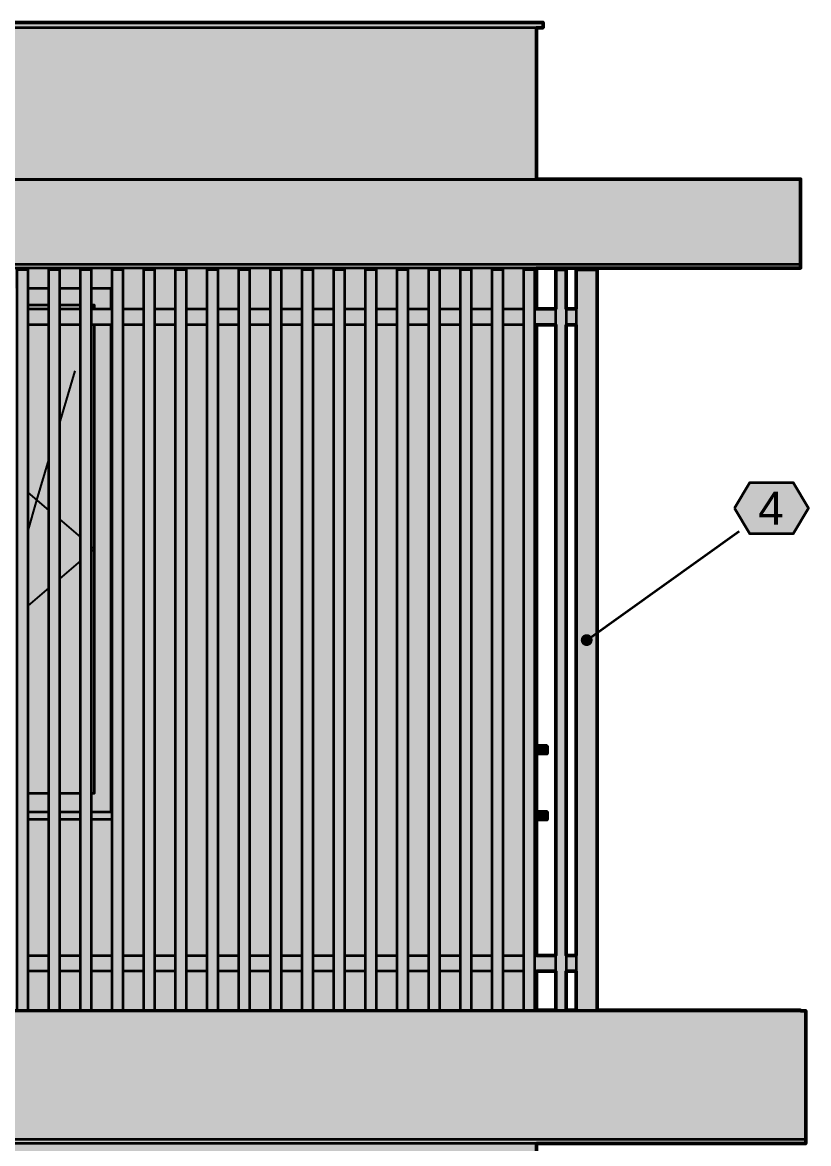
# Model space of a CAD drawing. Header units: metres. Extents: x -13 to 135, y -1 to 10.
# Drawn here: x 127.532 to 130.51, y 5.647 to 9.896 of the extents above; entities that cross this region are included whole.
import ezdxf

# ---------------------------------------------------------------- set-up
doc = ezdxf.new("R2010")
doc.units = ezdxf.units.M
doc.linetypes.add('KRESKOWA', pattern=[5.25, 4.2, -1.05])
doc.layers.add('A-ELEWACJE', color=7, linetype='Continuous', lineweight=35)
doc.layers.add('A-OPISY', color=2, linetype='Continuous', lineweight=25)
doc.styles.add('PL_ARIAL', font='arial.ttf')

msp = doc.modelspace()

# ---------------------------------------------------------------- hatches: boundary and pattern name
at = {"layer": 'A-ELEWACJE', "true_color": 0x75787b}
for points in [[(129.5043, 9.876), (123.7293, 9.876), (123.7293, 9.896), (129.5043, 9.896)], [(129.5193, 7.154), (129.5193, 7.125), (129.4793, 7.125), (129.4793, 7.154)], [(127.5518, 6.875), (127.5518, 6.904), (127.6318, 6.904), (127.6318, 6.875)], [(127.6718, 6.875), (127.6718, 6.904), (127.7518, 6.904), (127.7518, 6.875)], [(127.7918, 6.875), (127.7918, 6.904), (127.8718, 6.904), (127.8718, 6.875)], [(129.4793, 6.875), (129.4793, 6.904), (129.5193, 6.904), (129.5193, 6.875)]]:
    msp.add_hatch(color=7, dxfattribs=at).paths.add_polyline_path(points)
at = {"layer": 'A-ELEWACJE', "true_color": 0x606060}
for points in [[(123.7543, 9.876), (125.4793, 9.876), (127.8793, 9.876), (129.4793, 9.876), (129.4793, 9.302), (123.7543, 9.302)], [(123.7543, 8.965), (129.4793, 8.965), (129.4793, 8.81), (129.4718, 8.81), (129.4718, 8.96), (129.4318, 8.96), (129.4318, 8.81), (129.3518, 8.81), (129.3518, 8.96), (129.3118, 8.96), (129.3118, 8.81), (129.2318, 8.81), (129.2318, 8.96), (129.1918, 8.96), (129.1918, 8.81), (129.1118, 8.81), (129.1118, 8.96), (129.0718, 8.96), (129.0718, 8.81), (128.9918, 8.81), (128.9918, 8.96), (128.9518, 8.96), (128.9518, 8.81), (128.8718, 8.81), (128.8718, 8.96), (128.8318, 8.96), (128.8318, 8.81), (128.7518, 8.81), (128.7518, 8.96), (128.7118, 8.96), (128.7118, 8.81), (128.6318, 8.81), (128.6318, 8.96), (128.5918, 8.96), (128.5918, 8.81), (128.5118, 8.81), (128.5118, 8.96), (128.4718, 8.96), (128.4718, 8.81), (128.3918, 8.81), (128.3918, 8.96), (128.3518, 8.96), (128.3518, 8.81), (128.2718, 8.81), (128.2718, 8.96), (128.2318, 8.96), (128.2318, 8.81), (128.1518, 8.81), (128.1518, 8.96), (128.1118, 8.96), (128.1118, 8.81), (128.0318, 8.81), (128.0318, 8.96), (127.9918, 8.96), (127.9918, 8.81), (127.9118, 8.81), (127.9118, 8.96), (127.8718, 8.96), (127.8718, 8.81), (127.8673, 8.81), (127.8673, 8.888), (127.7918, 8.888), (127.7918, 8.96), (127.7518, 8.96), (127.7518, 8.888), (127.6718, 8.888), (127.6718, 8.96), (127.6318, 8.96), (127.6318, 8.888), (127.5518, 8.888), (127.5518, 8.96), (127.5118, 8.96), (127.5118, 8.888), (127.4318, 8.888), (127.4318, 8.96), (127.3918, 8.96), (127.3918, 8.888), (127.3118, 8.888), (127.3118, 8.96), (127.2718, 8.96), (127.2718, 8.888), (127.1918, 8.888), (127.1918, 8.96), (127.1518, 8.96), (127.1518, 8.888), (127.0718, 8.888), (127.0718, 8.96), (127.0318, 8.96), (127.0318, 8.888), (126.9518, 8.888), (126.9518, 8.96), (126.9118, 8.96), (126.9118, 8.888), (126.8318, 8.888), (126.8318, 8.96), (126.7918, 8.96), (126.7918, 8.888), (126.7118, 8.888), (126.7118, 8.96), (126.6718, 8.96), (126.6718, 8.888), (126.5918, 8.888), (126.5918, 8.96), (126.5518, 8.96), (126.5518, 8.888), (126.4718, 8.888), (126.4718, 8.96), (126.4318, 8.96), (126.4318, 8.888), (126.3518, 8.888), (126.3518, 8.96), (126.3118, 8.96), (126.3118, 8.888), (126.2318, 8.888), (126.2318, 8.96), (126.1918, 8.96), (126.1918, 8.888), (126.1118, 8.888), (126.1118, 8.96), (126.0718, 8.96), (126.0718, 8.888), (125.9918, 8.888), (125.9918, 8.96), (125.9518, 8.96), (125.9518, 8.888), (125.8718, 8.888), (125.8718, 8.96), (125.8318, 8.96), (125.8318, 8.888), (125.7518, 8.888), (125.7518, 8.96), (125.7118, 8.96), (125.7118, 8.888), (125.6318, 8.888), (125.6318, 8.96), (125.5918, 8.96), (125.5918, 8.888), (125.5118, 8.888), (125.5118, 8.96), (125.4718, 8.96), (125.4718, 8.81), (125.3918, 8.81), (125.3918, 8.96), (125.3518, 8.96), (125.3518, 8.81), (125.2718, 8.81), (125.2718, 8.96), (125.2318, 8.96), (125.2318, 8.81), (125.1518, 8.81), (125.1518, 8.96), (125.1118, 8.96), (125.1118, 8.81), (125.0318, 8.81), (125.0318, 8.96), (124.9918, 8.96), (124.9918, 8.81), (124.9118, 8.81), (124.9118, 8.96), (124.8718, 8.96), (124.8718, 8.81), (124.7918, 8.81), (124.7918, 8.96), (124.7518, 8.96), (124.7518, 8.81), (124.6718, 8.81), (124.6718, 8.96), (124.6318, 8.96), (124.6318, 8.81), (124.5518, 8.81), (124.5518, 8.96), (124.5118, 8.96), (124.5118, 8.81), (124.4318, 8.81), (124.4318, 8.96), (124.3918, 8.96), (124.3918, 8.81), (124.3118, 8.81), (124.3118, 8.96), (124.2718, 8.96), (124.2718, 8.81), (124.1918, 8.81), (124.1918, 8.96), (124.1518, 8.96), (124.1518, 8.81), (124.0718, 8.81), (124.0718, 8.96), (124.0318, 8.96), (124.0318, 8.81), (123.9518, 8.81), (123.9518, 8.96), (123.9118, 8.96), (123.9118, 8.81), (123.8318, 8.81), (123.8318, 8.96), (123.7918, 8.96), (123.7918, 8.81), (123.7543, 8.81)], [(127.8673, 8.75), (127.8718, 8.75), (127.8718, 6.904), (127.8673, 6.904)], [(127.9118, 6.36), (127.9118, 8.75), (127.9918, 8.75), (127.9918, 6.36)], [(128.0318, 6.36), (128.0318, 8.75), (128.1118, 8.75), (128.1118, 6.36)], [(128.1518, 6.36), (128.1518, 8.75), (128.2318, 8.75), (128.2318, 6.36)], [(128.2718, 6.36), (128.2718, 8.75), (128.3518, 8.75), (128.3518, 6.36)], [(128.3918, 6.36), (128.3918, 8.75), (128.4718, 8.75), (128.4718, 6.36)], [(128.5118, 6.36), (128.5118, 8.75), (128.5918, 8.75), (128.5918, 6.36)], [(128.6318, 6.36), (128.6318, 8.75), (128.7118, 8.75), (128.7118, 6.36)], [(128.7518, 6.36), (128.7518, 8.75), (128.8318, 8.75), (128.8318, 6.36)], [(128.8718, 6.36), (128.8718, 8.75), (128.9518, 8.75), (128.9518, 6.36)], [(128.9918, 6.36), (128.9918, 8.75), (129.0718, 8.75), (129.0718, 6.36)], [(129.1118, 6.36), (129.1118, 8.75), (129.1918, 8.75), (129.1918, 6.36)], [(129.2318, 6.36), (129.2318, 8.75), (129.3118, 8.75), (129.3118, 6.36)], [(129.3518, 6.36), (129.3518, 8.75), (129.4318, 8.75), (129.4318, 6.36)], [(129.4793, 6.36), (129.4718, 6.36), (129.4718, 8.75), (129.4793, 8.75)], [(127.6318, 6.875), (127.6318, 6.36), (127.5518, 6.36), (127.5518, 6.875)], [(127.7518, 6.875), (127.7518, 6.36), (127.6718, 6.36), (127.6718, 6.875)], [(127.8718, 6.875), (127.8718, 6.36), (127.7918, 6.36), (127.7918, 6.875)], [(127.6318, 6.3), (127.6318, 6.152), (127.5518, 6.152), (127.5518, 6.3)], [(127.7518, 6.3), (127.7518, 6.152), (127.6718, 6.152), (127.6718, 6.3)], [(127.8718, 6.3), (127.8718, 6.152), (127.7918, 6.152), (127.7918, 6.3)], [(127.9918, 6.3), (127.9918, 6.152), (127.9118, 6.152), (127.9118, 6.3)], [(128.1118, 6.3), (128.1118, 6.152), (128.0318, 6.152), (128.0318, 6.3)], [(128.2318, 6.3), (128.2318, 6.152), (128.1518, 6.152), (128.1518, 6.3)], [(128.3518, 6.3), (128.3518, 6.152), (128.2718, 6.152), (128.2718, 6.3)], [(128.4718, 6.3), (128.4718, 6.152), (128.3918, 6.152), (128.3918, 6.3)], [(128.5918, 6.3), (128.5918, 6.152), (128.5118, 6.152), (128.5118, 6.3)], [(128.7118, 6.3), (128.7118, 6.152), (128.6318, 6.152), (128.6318, 6.3)], [(128.8318, 6.3), (128.8318, 6.152), (128.7518, 6.152), (128.7518, 6.3)], [(128.9518, 6.3), (128.9518, 6.152), (128.8718, 6.152), (128.8718, 6.3)], [(129.0718, 6.3), (129.0718, 6.152), (128.9918, 6.152), (128.9918, 6.3)], [(129.1918, 6.3), (129.1918, 6.152), (129.1118, 6.152), (129.1118, 6.3)], [(129.3118, 6.3), (129.3118, 6.152), (129.2318, 6.152), (129.2318, 6.3)], [(129.4318, 6.3), (129.4318, 6.152), (129.3518, 6.152), (129.3518, 6.3)], [(129.4793, 6.152), (129.4718, 6.152), (129.4718, 6.3), (129.4793, 6.3)]]:
    msp.add_hatch(color=7, dxfattribs=at).paths.add_polyline_path(points)
at = {"layer": 'A-ELEWACJE', "true_color": 0x797d80}
for points in [[(123.7543, 9.302), (130.4793, 9.302), (130.4793, 9.3), (123.7543, 9.3)], [(123.7543, 6.152), (130.4793, 6.152), (130.4793, 6.15), (123.7543, 6.15)]]:
    msp.add_hatch(color=7, dxfattribs=at).paths.add_polyline_path(points)
at = {"layer": 'A-ELEWACJE', "true_color": 0xbab7af}
msp.add_hatch(color=7, dxfattribs=at).paths.add_polyline_path([(123.7543, 9.3), (130.4793, 9.3), (130.4793, 8.98), (123.7543, 8.98)])
at = {"layer": 'A-ELEWACJE', "true_color": 0xf5f4f1}
for points in [[(130.4793, 8.98), (130.4793, 8.965), (123.7543, 8.965), (123.7543, 8.98)], [(123.7343, 5.647), (123.7343, 5.662), (130.4993, 5.662), (130.4993, 5.647)]]:
    msp.add_hatch(color=7, dxfattribs=at).paths.add_polyline_path(points)
at = {"layer": 'A-ELEWACJE', "true_color": 0xa37650}
for points in [[(127.5518, 8.96), (127.5518, 6.152), (127.5118, 6.152), (127.5118, 8.96)], [(127.6718, 8.96), (127.6718, 6.152), (127.6318, 6.152), (127.6318, 8.96)], [(127.7518, 8.96), (127.7918, 8.96), (127.7918, 6.152), (127.7518, 6.152)], [(127.9118, 8.96), (127.9118, 6.152), (127.8718, 6.152), (127.8718, 8.96)], [(128.0318, 8.96), (128.0318, 6.152), (127.9918, 6.152), (127.9918, 8.96)], [(128.1118, 8.96), (128.1518, 8.96), (128.1518, 6.152), (128.1118, 6.152)], [(128.2718, 8.96), (128.2718, 6.152), (128.2318, 6.152), (128.2318, 8.96)], [(128.3918, 8.96), (128.3918, 6.152), (128.3518, 6.152), (128.3518, 8.96)], [(128.4718, 8.96), (128.5118, 8.96), (128.5118, 6.152), (128.4718, 6.152)], [(128.6318, 8.96), (128.6318, 6.152), (128.5918, 6.152), (128.5918, 8.96)], [(128.7518, 8.96), (128.7518, 6.152), (128.7118, 6.152), (128.7118, 8.96)], [(128.8318, 8.96), (128.8718, 8.96), (128.8718, 6.152), (128.8318, 6.152)], [(128.9918, 8.96), (128.9918, 6.152), (128.9518, 6.152), (128.9518, 8.96)], [(129.1118, 8.96), (129.1118, 6.152), (129.0718, 6.152), (129.0718, 8.96)], [(129.2318, 8.96), (129.2318, 6.152), (129.1918, 6.152), (129.1918, 8.96)], [(129.3518, 8.96), (129.3518, 6.152), (129.3118, 6.152), (129.3118, 8.96)], [(129.4718, 8.96), (129.4718, 6.152), (129.4318, 6.152), (129.4318, 8.96)], [(129.5918, 8.96), (129.5918, 6.152), (129.5518, 6.152), (129.5518, 8.96)], [(129.6293, 6.3), (129.6293, 6.36), (129.6293, 8.75), (129.6293, 8.81), (129.6293, 8.96), (129.7093, 8.96), (129.7093, 6.152), (129.6293, 6.152)]]:
    msp.add_hatch(color=7, dxfattribs=at).paths.add_polyline_path(points)
at = {"layer": 'A-ELEWACJE', "true_color": 0x6a6d70}
for points in [[(127.5518, 8.825), (127.5518, 8.888), (127.6318, 8.888), (127.6318, 8.825)], [(127.6718, 8.825), (127.6718, 8.888), (127.7518, 8.888), (127.7518, 8.825)], [(127.8043, 8.825), (127.7918, 8.825), (127.7918, 8.888), (127.8673, 8.888), (127.8673, 8.81), (127.8043, 8.81)], [(127.8043, 8.75), (127.8673, 8.75), (127.8673, 6.904), (127.7918, 6.904), (127.7918, 6.975), (127.8043, 6.975)], [(127.6318, 6.975), (127.6318, 6.904), (127.5518, 6.904), (127.5518, 6.975)], [(127.7518, 6.975), (127.7518, 6.904), (127.6718, 6.904), (127.6718, 6.975)]]:
    msp.add_hatch(color=7, dxfattribs=at).paths.add_polyline_path(points)
at = {"layer": 'A-ELEWACJE', "true_color": 0xa9c3cd}
for points in [[(127.6318, 8.825), (127.6318, 8.81), (127.5518, 8.81), (127.5518, 8.825)], [(127.7518, 8.825), (127.7518, 8.81), (127.6718, 8.81), (127.6718, 8.825)], [(127.8043, 8.825), (127.8043, 8.81), (127.7918, 8.81), (127.7918, 8.825)], [(127.5518, 6.975), (127.5518, 8.75), (127.6318, 8.75), (127.6318, 6.975)], [(127.6718, 6.975), (127.6718, 8.75), (127.7518, 8.75), (127.7518, 6.975)], [(127.8043, 6.975), (127.7918, 6.975), (127.7918, 8.75), (127.8043, 8.75)]]:
    msp.add_hatch(color=7, dxfattribs=at).paths.add_polyline_path(points)
at = {"layer": 'A-ELEWACJE', "true_color": 0x6b6e70}
for points in [[(127.6318, 8.81), (127.6318, 8.75), (127.5518, 8.75), (127.5518, 8.81)], [(127.7518, 8.81), (127.7518, 8.75), (127.6718, 8.75), (127.6718, 8.81)], [(127.8718, 8.81), (127.8718, 8.75), (127.7918, 8.75), (127.7918, 8.81)], [(127.9918, 8.81), (127.9918, 8.75), (127.9118, 8.75), (127.9118, 8.81)], [(128.1118, 8.81), (128.1118, 8.75), (128.0318, 8.75), (128.0318, 8.81)], [(128.2318, 8.81), (128.2318, 8.75), (128.1518, 8.75), (128.1518, 8.81)], [(128.3518, 8.81), (128.3518, 8.75), (128.2718, 8.75), (128.2718, 8.81)], [(128.4718, 8.81), (128.4718, 8.75), (128.3918, 8.75), (128.3918, 8.81)], [(128.5918, 8.81), (128.5918, 8.75), (128.5118, 8.75), (128.5118, 8.81)], [(128.7118, 8.81), (128.7118, 8.75), (128.6318, 8.75), (128.6318, 8.81)], [(128.8318, 8.81), (128.8318, 8.75), (128.7518, 8.75), (128.7518, 8.81)], [(128.9518, 8.81), (128.9518, 8.75), (128.8718, 8.75), (128.8718, 8.81)], [(129.0718, 8.81), (129.0718, 8.75), (128.9918, 8.75), (128.9918, 8.81)], [(129.1918, 8.81), (129.1918, 8.75), (129.1118, 8.75), (129.1118, 8.81)], [(129.3118, 8.81), (129.3118, 8.75), (129.2318, 8.75), (129.2318, 8.81)], [(129.4318, 8.81), (129.4318, 8.75), (129.3518, 8.75), (129.3518, 8.81)], [(129.5518, 8.81), (129.5518, 8.75), (129.4718, 8.75), (129.4718, 8.81)], [(129.6293, 8.81), (129.6293, 8.75), (129.5918, 8.75), (129.5918, 8.81)], [(127.6318, 6.36), (127.6318, 6.3), (127.5518, 6.3), (127.5518, 6.36)], [(127.7518, 6.36), (127.7518, 6.3), (127.6718, 6.3), (127.6718, 6.36)], [(127.8718, 6.36), (127.8718, 6.3), (127.7918, 6.3), (127.7918, 6.36)], [(127.9918, 6.36), (127.9918, 6.3), (127.9118, 6.3), (127.9118, 6.36)], [(128.1118, 6.36), (128.1118, 6.3), (128.0318, 6.3), (128.0318, 6.36)], [(128.2318, 6.36), (128.2318, 6.3), (128.1518, 6.3), (128.1518, 6.36)], [(128.3518, 6.36), (128.3518, 6.3), (128.2718, 6.3), (128.2718, 6.36)], [(128.4718, 6.36), (128.4718, 6.3), (128.3918, 6.3), (128.3918, 6.36)], [(128.5918, 6.36), (128.5918, 6.3), (128.5118, 6.3), (128.5118, 6.36)], [(128.7118, 6.36), (128.7118, 6.3), (128.6318, 6.3), (128.6318, 6.36)], [(128.8318, 6.36), (128.8318, 6.3), (128.7518, 6.3), (128.7518, 6.36)], [(128.9518, 6.36), (128.9518, 6.3), (128.8718, 6.3), (128.8718, 6.36)], [(129.0718, 6.36), (129.0718, 6.3), (128.9918, 6.3), (128.9918, 6.36)], [(129.1918, 6.36), (129.1918, 6.3), (129.1118, 6.3), (129.1118, 6.36)], [(129.3118, 6.36), (129.3118, 6.3), (129.2318, 6.3), (129.2318, 6.36)], [(129.4318, 6.36), (129.4318, 6.3), (129.3518, 6.3), (129.3518, 6.36)], [(129.5518, 6.36), (129.5518, 6.3), (129.4718, 6.3), (129.4718, 6.36)], [(129.6293, 6.36), (129.6293, 6.3), (129.5918, 6.3), (129.5918, 6.36)]]:
    msp.add_hatch(color=7, dxfattribs=at).paths.add_polyline_path(points)
at = {"layer": 'A-ELEWACJE', "true_color": 0x7e8183}
msp.add_hatch(color=7, dxfattribs=at).paths.add_polyline_path([(130.4993, 5.662), (123.7343, 5.662), (123.7343, 6.15), (130.4993, 6.15)])
at = {"layer": 'A-ELEWACJE', "true_color": 0xf5f4f1}
h = msp.add_hatch(color=7, dxfattribs=at)
h.paths.add_polyline_path([(121.3793, 5.93), (123.1793, 5.93), (123.7343, 5.93), (123.7343, 5.662), (123.7343, 5.647), (123.7543, 5.647), (129.4793, 5.647), (129.4793, 3.002), (124.0543, 3.002), (124.0543, 3), (124.0543, 2.7), (124.0543, 2.685), (125.5913, 2.685), (125.5913, 0), (127.9673, 0), (127.9673, 2.685), (129.4793, 2.685), (129.4793, -0.02), (124.0543, -0.02), (124.0543, -0.05), (124.0543, -0.291), (123.8293, -0.2897), (123.5793, -0.2882), (123.3293, -0.2867), (123.0793, -0.2852), (122.8293, -0.2837), (122.5793, -0.2822), (122.3293, -0.2807), (122.0793, -0.2792), (121.8293, -0.2777), (121.5793, -0.2762), (121.3293, -0.2747), (121.0793, -0.2732), (120.8293, -0.2717), (120.5793, -0.2702), (120.3293, -0.2687), (120.1293, -0.2675), (120.1293, 3), (120.1293, 5.93)])
h.paths.add_polyline_path([(121.5913, 0.904), (121.5643, 0.904), (121.5643, 0.875), (123.3943, 0.875), (123.3943, 0.904), (123.3673, 0.904), (123.3673, 2.388), (121.5913, 2.388)], flags=0)
h.paths.add_polyline_path([(121.3913, 4.054), (121.3643, 4.054), (121.3643, 4.025), (123.1943, 4.025), (123.1943, 4.054), (123.1673, 4.054), (123.1673, 5.538), (121.3913, 5.538)], flags=0)
h.paths.add_polyline_path([(126.3913, 4.054), (126.3643, 4.054), (126.3643, 4.025), (128.1943, 4.025), (128.1943, 4.054), (128.1673, 4.054), (128.1673, 5.538), (126.3913, 5.538)], flags=0)
at = {"layer": 'A-OPISY', "true_color": 0xffffff}
msp.add_hatch(color=7, dxfattribs=at).paths.add_polyline_path([(130.2288, 8.055), (130.2873, 8.1525), (130.4513, 8.1525), (130.5098, 8.055), (130.4513, 7.9575), (130.2873, 7.9575)])
at = {"layer": 'A-OPISY', "true_color": 0x000000}
msp.add_hatch(color=7, dxfattribs=at).paths.add_polyline_path([(129.6918, 7.555), (129.691, 7.5608), (129.6888, 7.5663), (129.6852, 7.5709), (129.6805, 7.5745), (129.6751, 7.5767), (129.6693, 7.5775), (129.6635, 7.5767), (129.658, 7.5745), (129.6534, 7.5709), (129.6498, 7.5663), (129.6476, 7.5608), (129.6468, 7.555), (129.6476, 7.5492), (129.6498, 7.5437), (129.6534, 7.5391), (129.658, 7.5355), (129.6635, 7.5333), (129.6693, 7.5325), (129.6751, 7.5333), (129.6805, 7.5355), (129.6852, 7.5391), (129.6888, 7.5437), (129.691, 7.5492)])

# ---------------------------------------------------------------- linework, layer by layer
at = {"layer": 'A-ELEWACJE', "lineweight": 35, "ltscale": 0.05}
for points in [[(129.5043, 9.876), (123.7293, 9.876), (123.7293, 9.896), (129.5043, 9.896), (129.5043, 9.876)], [(129.4793, 9.8756), (129.4793, 9.3024)], [(123.7543, 9.3), (123.7543, 9.302), (130.4793, 9.302), (130.4793, 9.3), (123.7543, 9.3)], [(130.4793, 9.2996), (130.4793, 8.9804)], [(123.7543, 8.98), (130.4793, 8.98), (130.4793, 8.965), (123.7543, 8.965), (123.7543, 8.98)], [(127.5118, 6.1524), (127.5118, 8.96), (127.5518, 8.96), (127.5518, 6.1524)], [(127.6318, 6.1524), (127.6318, 8.96), (127.6718, 8.96), (127.6718, 6.1524)], [(127.7518, 6.1524), (127.7518, 8.96), (127.7918, 8.96), (127.7918, 6.1524)], [(127.8718, 6.1524), (127.8718, 8.96), (127.9118, 8.96), (127.9118, 6.1524)], [(127.9918, 6.1524), (127.9918, 8.96), (128.0318, 8.96), (128.0318, 6.1524)], [(128.1118, 6.1524), (128.1118, 8.96), (128.1518, 8.96), (128.1518, 6.1524)], [(128.2318, 6.1524), (128.2318, 8.96), (128.2718, 8.96), (128.2718, 6.1524)], [(128.3518, 6.1524), (128.3518, 8.96), (128.3918, 8.96), (128.3918, 6.1524)], [(128.4718, 6.1524), (128.4718, 8.96), (128.5118, 8.96), (128.5118, 6.1524)], [(128.5918, 6.1524), (128.5918, 8.96), (128.6318, 8.96), (128.6318, 6.1524)], [(128.7118, 6.1524), (128.7118, 8.96), (128.7518, 8.96), (128.7518, 6.1524)], [(128.8318, 6.1524), (128.8318, 8.96), (128.8718, 8.96), (128.8718, 6.1524)], [(128.9518, 6.1524), (128.9518, 8.96), (128.9918, 8.96), (128.9918, 6.1524)], [(129.0718, 6.1524), (129.0718, 8.96), (129.1118, 8.96), (129.1118, 6.1524)], [(129.1918, 6.1524), (129.1918, 8.96), (129.2318, 8.96), (129.2318, 6.1524)], [(129.3118, 6.1524), (129.3118, 8.96), (129.3518, 8.96), (129.3518, 6.1524)], [(129.4318, 6.1524), (129.4318, 8.96), (129.4718, 8.96), (129.4718, 6.1524)], [(129.4793, 8.9646), (129.4793, 8.8104)], [(129.5518, 6.1524), (129.5518, 8.96), (129.5918, 8.96), (129.5918, 6.1524)], [(129.6293, 8.8104), (129.6293, 8.96), (129.7093, 8.96), (129.7093, 6.1524)], [(127.6314, 8.888), (127.5522, 8.888)], [(127.7514, 8.888), (127.6722, 8.888)], [(127.8673, 8.8104), (127.8673, 8.888), (127.7922, 8.888)], [(127.6314, 8.825), (127.5522, 8.825)], [(127.5522, 8.81), (127.6314, 8.81)], [(127.7514, 8.825), (127.6722, 8.825)], [(127.6722, 8.81), (127.7514, 8.81)], [(127.8043, 8.8104), (127.8043, 8.825), (127.7922, 8.825)], [(127.7922, 8.81), (127.8714, 8.81)], [(127.9122, 8.81), (127.9914, 8.81)], [(128.0322, 8.81), (128.1114, 8.81)], [(128.1522, 8.81), (128.2314, 8.81)], [(128.2722, 8.81), (128.3514, 8.81)], [(128.3922, 8.81), (128.4714, 8.81)], [(128.5122, 8.81), (128.5914, 8.81)], [(128.6322, 8.81), (128.7114, 8.81)], [(128.7522, 8.81), (128.8314, 8.81)], [(128.8722, 8.81), (128.9514, 8.81)], [(128.9922, 8.81), (129.0714, 8.81)], [(129.1122, 8.81), (129.1914, 8.81)], [(129.2322, 8.81), (129.3114, 8.81)], [(129.3522, 8.81), (129.4314, 8.81)], [(129.4722, 8.81), (129.5514, 8.81)], [(129.5922, 8.81), (129.6293, 8.81), (129.6293, 8.75), (129.5922, 8.75)], [(127.6314, 8.75), (127.5522, 8.75)], [(127.7514, 8.75), (127.6722, 8.75)], [(127.8714, 8.75), (127.7922, 8.75)], [(127.7922, 6.975), (127.8043, 6.975), (127.8043, 8.7496)], [(127.8673, 6.9044), (127.8673, 8.7496)], [(127.9914, 8.75), (127.9122, 8.75)], [(128.1114, 8.75), (128.0322, 8.75)], [(128.2314, 8.75), (128.1522, 8.75)], [(128.3514, 8.75), (128.2722, 8.75)], [(128.4714, 8.75), (128.3922, 8.75)], [(128.5914, 8.75), (128.5122, 8.75)], [(128.7114, 8.75), (128.6322, 8.75)], [(128.8314, 8.75), (128.7522, 8.75)], [(128.9514, 8.75), (128.8722, 8.75)], [(129.0714, 8.75), (128.9922, 8.75)], [(129.1914, 8.75), (129.1122, 8.75)], [(129.3114, 8.75), (129.2322, 8.75)], [(129.4314, 8.75), (129.3522, 8.75)], [(129.5514, 8.75), (129.4722, 8.75)], [(129.4793, 8.7496), (129.4793, 6.3604)], [(129.6293, 6.3604), (129.6293, 8.7496)], [(129.4797, 7.154), (129.5193, 7.154), (129.5193, 7.125), (129.4797, 7.125)], [(127.5522, 6.975), (127.6314, 6.975)], [(127.6722, 6.975), (127.7514, 6.975)], [(127.5522, 6.904), (127.6314, 6.904)], [(127.6722, 6.904), (127.7514, 6.904)], [(127.7922, 6.904), (127.8714, 6.904)], [(129.4797, 6.904), (129.5193, 6.904), (129.5193, 6.875), (129.4797, 6.875)], [(127.6314, 6.875), (127.5522, 6.875)], [(127.7514, 6.875), (127.6722, 6.875)], [(127.8714, 6.875), (127.7922, 6.875)], [(127.5522, 6.36), (127.6314, 6.36)], [(127.6722, 6.36), (127.7514, 6.36)], [(127.7922, 6.36), (127.8714, 6.36)], [(127.9122, 6.36), (127.9914, 6.36)], [(128.0322, 6.36), (128.1114, 6.36)], [(128.1522, 6.36), (128.2314, 6.36)], [(128.2722, 6.36), (128.3514, 6.36)], [(128.3922, 6.36), (128.4714, 6.36)], [(128.5122, 6.36), (128.5914, 6.36)], [(128.6322, 6.36), (128.7114, 6.36)], [(128.7522, 6.36), (128.8314, 6.36)], [(128.8722, 6.36), (128.9514, 6.36)], [(128.9922, 6.36), (129.0714, 6.36)], [(129.1122, 6.36), (129.1914, 6.36)], [(129.2322, 6.36), (129.3114, 6.36)], [(129.3522, 6.36), (129.4314, 6.36)], [(129.4722, 6.36), (129.5514, 6.36)], [(129.5922, 6.36), (129.6293, 6.36), (129.6293, 6.3), (129.5922, 6.3)], [(127.6314, 6.3), (127.5522, 6.3)], [(127.7514, 6.3), (127.6722, 6.3)], [(127.8714, 6.3), (127.7922, 6.3)], [(127.9914, 6.3), (127.9122, 6.3)], [(128.1114, 6.3), (128.0322, 6.3)], [(128.2314, 6.3), (128.1522, 6.3)], [(128.3514, 6.3), (128.2722, 6.3)], [(128.4714, 6.3), (128.3922, 6.3)], [(128.5914, 6.3), (128.5122, 6.3)], [(128.7114, 6.3), (128.6322, 6.3)], [(128.8314, 6.3), (128.7522, 6.3)], [(128.9514, 6.3), (128.8722, 6.3)], [(129.0714, 6.3), (128.9922, 6.3)], [(129.1914, 6.3), (129.1122, 6.3)], [(129.3114, 6.3), (129.2322, 6.3)], [(129.4314, 6.3), (129.3522, 6.3)], [(129.5514, 6.3), (129.4722, 6.3)], [(129.4793, 6.2996), (129.4793, 6.1524)], [(129.6293, 6.1524), (129.6293, 6.2996)], [(130.4993, 5.662), (123.7343, 5.662), (123.7343, 6.15), (130.4993, 6.15), (130.4993, 5.662)], [(123.7543, 6.1504), (123.7543, 6.152), (130.4793, 6.152), (130.4793, 6.1504)], [(130.4993, 5.6616), (130.4993, 5.647), (123.7343, 5.647), (123.7343, 5.6616)]]:
    msp.add_lwpolyline(points, dxfattribs=at)
at = {"layer": 'A-ELEWACJE', "lineweight": 50, "ltscale": 0.05}
for points in [[(124.2743, 9.896), (128.9593, 9.896), (129.5043, 9.896), (129.5043, 9.876), (129.4793, 9.876), (129.4793, 9.302), (130.4793, 9.302), (130.4793, 9.3), (130.4793, 8.98), (130.4793, 8.965), (129.4993, 8.965), (129.4793, 8.965), (129.4793, 8.9), (129.4793, 8.888), (129.4793, 8.81), (129.5518, 8.81), (129.5518, 8.96), (129.5918, 8.96), (129.5918, 8.81), (129.6293, 8.81), (129.6293, 8.96), (129.7093, 8.96), (129.7093, 6.152), (130.4793, 6.152), (130.4793, 6.15), (130.4993, 6.15), (130.4993, 5.662), (130.4993, 5.647), (130.4793, 5.647), (129.4793, 5.647), (129.4793, 5.55)], [(129.5193, 7.154), (129.5193, 7.125), (129.4793, 7.125), (129.4793, 6.904), (129.5193, 6.904), (129.5193, 6.875), (129.4793, 6.875), (129.4793, 6.36), (129.5518, 6.36), (129.5518, 8.75), (129.4793, 8.75), (129.4793, 7.154), (129.5193, 7.154)], [(129.5918, 8.75), (129.5918, 6.36), (129.6293, 6.36), (129.6293, 8.75), (129.5918, 8.75)], [(129.5518, 6.152), (129.5518, 6.3), (129.4793, 6.3), (129.4793, 6.152), (129.5518, 6.152)], [(129.6293, 6.152), (129.6293, 6.3), (129.5918, 6.3), (129.5918, 6.152), (129.6293, 6.152)]]:
    msp.add_lwpolyline(points, dxfattribs=at)
at = {"layer": 'A-ELEWACJE', "linetype": 'KRESKOWA', "lineweight": 25, "ltscale": 0.05, "flags": 128}
for points in [[(127.6718, 8.3742), (127.7518, 8.6464)], [(127.5868, 8.085), (127.6318, 8.2381)], [(127.5518, 8.1148), (127.5868, 8.085)], [(127.5518, 7.9659), (127.5868, 8.085)], [(127.5868, 8.085), (127.6318, 8.0467)], [(127.6718, 8.0127), (127.7518, 7.9447)], [(127.7918, 7.9106), (127.8043, 7.9), (127.7918, 7.8894)], [(127.7518, 7.8553), (127.6718, 7.7873)], [(127.6318, 7.7533), (127.5518, 7.6852)]]:
    msp.add_lwpolyline(points, dxfattribs=at)
at = {"layer": 'A-OPISY', "lineweight": 35, "ltscale": 0.05}
msp.add_lwpolyline([(130.2288, 8.055), (130.2873, 8.1525), (130.4513, 8.1525), (130.5098, 8.055), (130.4513, 7.9575), (130.2873, 7.9575)], close=True, dxfattribs=at)
msp.add_lwpolyline([(129.6693, 7.555), (130.2472, 7.9678)], dxfattribs=at)

# ---------------------------------------------------------------- texts
at = {"layer": 'A-OPISY', "style": 'PL_ARIAL'}
msp.add_text('4', height=0.125, dxfattribs=at).set_placement((130.3188, 7.9925))

doc.saveas('drawing.dxf')
